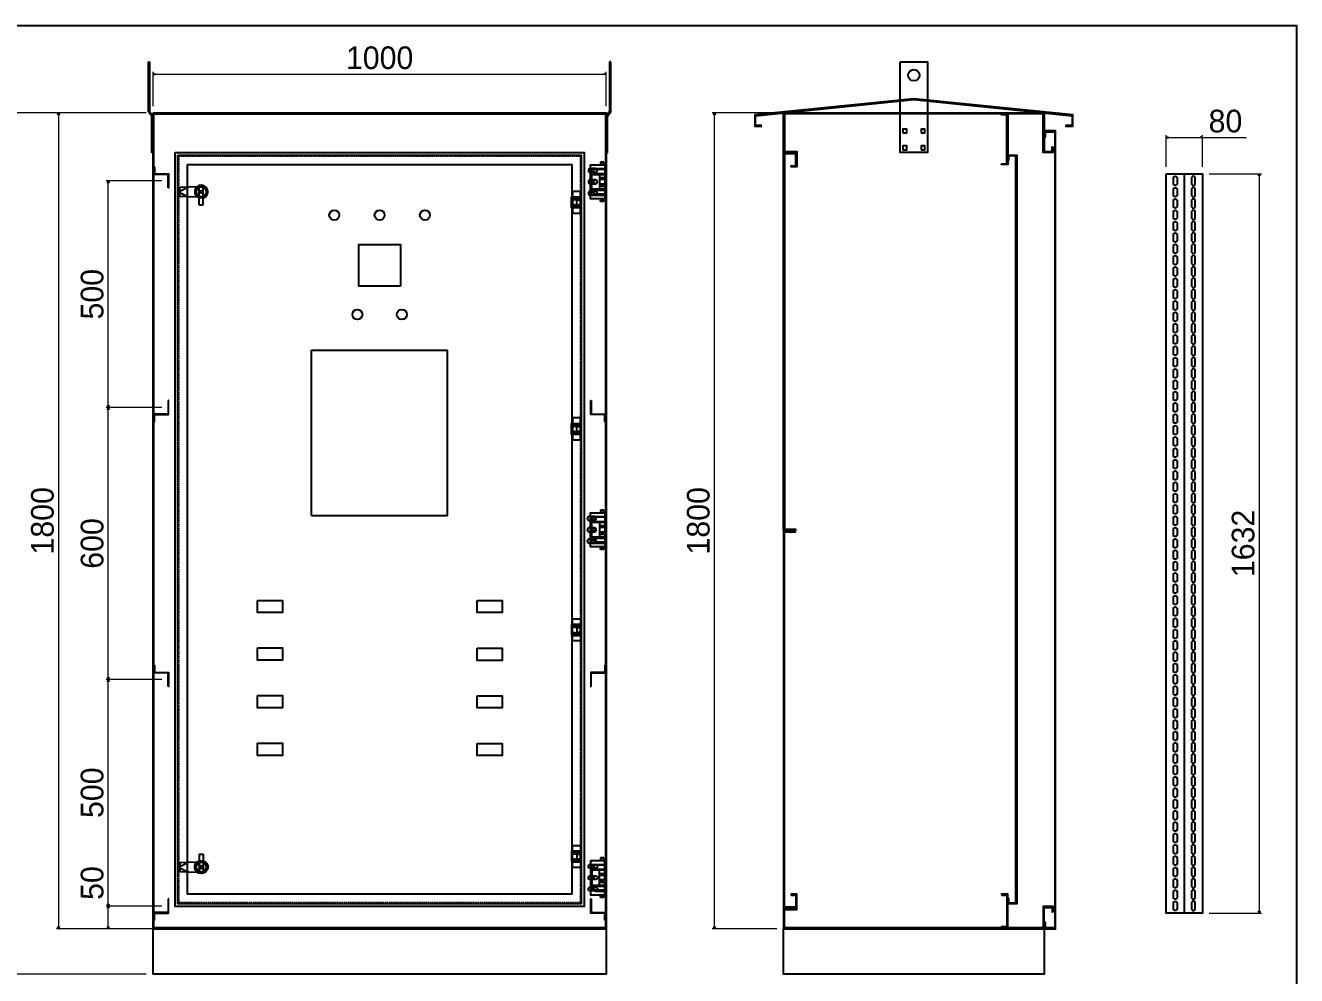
# Model space of a CAD drawing. Header units: millimetres. Extents: x 0 to 4455, y 0 to 3150.
# Drawn here: x 1651 to 4455, y 1053 to 3150 of the extents above; entities that cross this region are included whole.
import ezdxf
from ezdxf.enums import TextEntityAlignment as Align

# ---------------------------------------------------------------- set-up
doc = ezdxf.new("R2010")
doc.units = ezdxf.units.MM
doc.linetypes.add('HIDDEN2', pattern=[4.7625, 3.175, -1.5875])
for name, color, linetype in [('11', 7, 'Continuous'), ('DIM', 253, 'Continuous'), ('HEATER', 1, 'Continuous')]:
    doc.layers.add(name, color=color, linetype=linetype)
doc.styles.add('Tahoma (Input Text)', font='tahoma.ttf')
doc.dimstyles.new('CNC', dxfattribs={"dimtxt": 50, "dimasz": 5, "dimexe": 5, "dimexo": 15, "dimgap": 10, "dimtad": 1, "dimdec": 0, "dimtxsty": 'Standard', "dimblk": 'OPEN30', "dimcen": 10, "dimclrd": 5, "dimclre": 5, "dimclrt": 3, "dimazin": 3, "dimtfac": 1, "dimtdec": 0, "dimtmove": 0, "dimatfit": 3, "dimldrblk": 'ARCHTICK', "dimlwd": 9, "dimlwe": 9})

# ---------------------------------------------------------------- blocks, each defined once
blk = doc.blocks.new('khungtenAsean2')
at = {"color": 7}
blk.add_lwpolyline([(0, 0), (2970, 0), (2970, -2100), (0, -2100)], close=True, dxfattribs=at)
at = {"color": 1, "style": 'Tahoma (Input Text)', "flags": 8}
for tag, p in [('#01', (137.1, -2021.3)), ('#03', (506.6, -2019.3)), ('#05', (1106.6, -2021.3)), ('#07', (1834.7, -2021.3)), ('#09', (2146.7, -2021.3)), ('#02', (98.5, -2081.3)), ('#04', (486.1, -2081.3)), ('#06', (1065.3, -2081.3)), ('#08', (1817.4, -2081.3)), ('#10', (2146.7, -2081.3))]:
    blk.add_attdef(tag, p, '', height=25, dxfattribs=at)
blk.add_attdef('#11', text='', height=25, dxfattribs=at).set_placement((2915, -2067.3), align=Align.CENTER)
blk = doc.blocks.new('*D1')
at = {"color": 0, "linetype": 'ByBlock', "lineweight": -2}
for p, q in [((1932, 3042.8), (1937, 3044.2)), ((1937, 3041.5), (1932, 3042.8)), ((1932, 3042.8), (1937, 3042.8)), ((2927, 3044.2), (2932, 3042.8)), ((2932, 3042.8), (2927, 3041.5)), ((2932, 3042.8), (2927, 3042.8))]:
    blk.add_line(p, q, dxfattribs=at)
at = {"layer": 'Defpoints', "color": 0, "transparency": 16777216}
for p in [(2932, 3042.8), (1932, 2956.9), (2932, 2956.9)]:
    blk.add_point(p, dxfattribs=at)
at = {"layer": 'DIM', "color": 5, "lineweight": 9, "transparency": 16777216}
for p, q in [((1932, 2971.9), (1932, 3047.8)), ((1937, 3042.8), (2927, 3042.8)), ((2932, 2971.9), (2932, 3047.8))]:
    blk.add_line(p, q, dxfattribs=at)
at = {"layer": 'DIM', "color": 3, "transparency": 16777216, "insert": (2432, 3078.3), "char_height": 50, "attachment_point": 5}
blk.add_mtext('1000', dxfattribs=at)
blk = doc.blocks.new('_ArchTick')
at = {"color": 0, "const_width": 0.15}
blk.add_lwpolyline([(-0.5, -0.5), (0.5, 0.5)], dxfattribs=at)
blk = doc.blocks.new('_Open30')
at = {"color": 0, "linetype": 'ByBlock', "lineweight": -2}
for p, q in [((-1, 0.27), (0, 0)), ((0, 0), (-1, -0.27)), ((0, 0), (-1, 0))]:
    blk.add_line(p, q, dxfattribs=at)
blk = doc.blocks.new('*D2')
at = {"color": 0, "linetype": 'ByBlock', "lineweight": -2}
for p, q in [((1622.1, 2951.9), (1623.4, 2956.9)), ((1623.4, 2956.9), (1624.8, 2951.9)), ((1623.4, 2956.9), (1623.4, 2951.9)), ((1623.4, 1056.9), (1622.1, 1061.9)), ((1624.8, 1061.9), (1623.4, 1056.9)), ((1623.4, 1056.9), (1623.4, 1061.9))]:
    blk.add_line(p, q, dxfattribs=at)
at = {"layer": 'Defpoints', "color": 0, "transparency": 16777216}
for p in [(1932, 2956.9), (1623.4, 1056.9), (1932, 1056.9)]:
    blk.add_point(p, dxfattribs=at)
at = {"layer": 'DIM', "color": 5, "lineweight": 9, "transparency": 16777216}
for p, q in [((1917, 2956.9), (1618.4, 2956.9)), ((1623.4, 2951.9), (1623.4, 1061.9)), ((1917, 1056.9), (1618.4, 1056.9))]:
    blk.add_line(p, q, dxfattribs=at)
at = {"layer": 'DIM', "color": 3, "transparency": 16777216, "insert": (1587.9, 2006.9), "char_height": 50, "attachment_point": 5, "rotation": 90}
blk.add_mtext('1900', dxfattribs=at)
blk = doc.blocks.new('*D3')
at = {"color": 0, "linetype": 'ByBlock', "lineweight": -2}
for p, q in [((1722.4, 2951.9), (1723.8, 2956.9)), ((1723.8, 2956.9), (1725.1, 2951.9)), ((1723.8, 2956.9), (1723.8, 2951.9)), ((1723.8, 1156.9), (1722.4, 1161.9)), ((1725.1, 1161.9), (1723.8, 1156.9)), ((1723.8, 1156.9), (1723.8, 1161.9))]:
    blk.add_line(p, q, dxfattribs=at)
at = {"layer": 'Defpoints', "color": 0, "transparency": 16777216}
for p in [(1932, 2956.9), (1723.8, 1156.9), (1945.7, 1156.9)]:
    blk.add_point(p, dxfattribs=at)
at = {"layer": 'DIM', "color": 5, "lineweight": 9, "transparency": 16777216}
for p, q in [((1917, 2956.9), (1718.8, 2956.9)), ((1723.8, 2951.9), (1723.8, 1161.9)), ((1930.7, 1156.9), (1718.8, 1156.9))]:
    blk.add_line(p, q, dxfattribs=at)
at = {"layer": 'DIM', "color": 3, "transparency": 16777216, "insert": (1688.3, 2056.9), "char_height": 50, "attachment_point": 5, "rotation": 90}
blk.add_mtext('1800', dxfattribs=at)
blk = doc.blocks.new('ovan')
at = {"color": 2}
for p, q in [((14.8, 8.5), (3.3, 8.5)), ((3.3, 0), (14.8, 0))]:
    blk.add_line(p, q, dxfattribs=at)
for centre, start, end in [((3.3, 4.3), 90, 270), ((14.8, 4.3), 270, 90)]:
    blk.add_arc(centre, 4.25, start, end, dxfattribs=at)
blk = doc.blocks.new('HL011-1-6')
at = {"color": 1}
for p, q in [((29.5, 81), (22.5, 81)), ((22.5, 81), (22.5, 78)), ((23.5, 78), (22.5, 78)), ((23.5, 75), (22.5, 75)), ((23.5, 75), (23.5, 78)), ((29.5, 78), (28.5, 78)), ((28.5, 75), (28.5, 78)), ((28.5, 75), (29.5, 75)), ((29.5, 78), (29.5, 81)), ((11, 56), (11, 54)), ((11, 56), (32, 56)), ((20, 54), (20, 21)), ((20, 47), (32, 47)), ((32, 42.5), (20, 42.5)), ((32, 32.5), (20, 32.5)), ((22.5, 56), (22.5, 54)), ((23.1, 47), (24, 44)), ((23.1, 28), (24, 31)), ((24, 44), (28, 44)), ((24, 31), (28, 31)), ((28.9, 47), (28, 44)), ((28.9, 28), (28, 31)), ((29.5, 54), (29.5, 56)), ((11, 21), (11, 19)), ((11, 19), (32, 19)), ((20, 28), (32, 28)), ((22.5, 19), (22.5, 21)), ((23.5, 0), (22.5, 0)), ((23.5, 0), (23.5, -3)), ((28.5, 0), (28.5, -3)), ((28.5, 0), (29.5, 0)), ((29.5, 21), (29.5, 19)), ((22.5, -6), (22.5, -3)), ((23.5, -3), (22.5, -3)), ((29.5, -6), (22.5, -6)), ((29.5, -3), (28.5, -3)), ((29.5, -3), (29.5, -6))]:
    blk.add_line(p, q, dxfattribs=at)
for points in [[(32, 19), (32, 0), (0, 0), (0, 75), (32, 75), (32, 56)], [(32, 28), (32, 21), (3, 21), (3, 54), (32, 54), (32, 47)], [(32, 42.5), (32, 32.5)]]:
    blk.add_lwpolyline(points, dxfattribs=at)
for points in [[(10, 67), (32, 67), (32, 65), (10, 65)], [(10, 8), (32, 8), (32, 10), (10, 10)]]:
    blk.add_lwpolyline(points, close=True, dxfattribs=at)
for centre in [(5.5, 62.5), (5.5, 37.5), (5.5, 12.5)]:
    blk.add_circle(centre, 3, dxfattribs=at)
blk = doc.blocks.new('*D6')
at = {"color": 0, "linetype": 'ByBlock', "lineweight": -2}
for p, q in [((3169.5, 2951.9), (3170.8, 2956.9)), ((3170.8, 2956.9), (3172.2, 2951.9)), ((3170.8, 2956.9), (3170.8, 2951.9)), ((3170.8, 1156.9), (3169.5, 1161.9)), ((3172.2, 1161.9), (3170.8, 1156.9)), ((3170.8, 1156.9), (3170.8, 1161.9))]:
    blk.add_line(p, q, dxfattribs=at)
at = {"layer": 'Defpoints', "color": 0, "transparency": 16777216}
for p in [(3170.8, 2956.9), (3323.3, 2956.9), (3323.3, 1156.9)]:
    blk.add_point(p, dxfattribs=at)
at = {"layer": 'DIM', "color": 5, "lineweight": 9, "transparency": 16777216}
for p, q in [((3308.3, 2956.9), (3165.8, 2956.9)), ((3170.8, 1161.9), (3170.8, 2951.9)), ((3308.3, 1156.9), (3165.8, 1156.9))]:
    blk.add_line(p, q, dxfattribs=at)
at = {"layer": 'DIM', "color": 3, "transparency": 16777216, "insert": (3135.3, 2056.9), "char_height": 50, "attachment_point": 5, "rotation": 90}
blk.add_mtext('1800', dxfattribs=at)
blk = doc.blocks.new('ovan6x9')
at = {"color": 2}
for p, q in [((2, 6), (8, 6)), ((2, 0), (8, 0))]:
    blk.add_line(p, q, dxfattribs=at)
for centre, start, end in [((2, 3), 90, 270), ((8, 3), 270, 90)]:
    blk.add_arc(centre, 3, start, end, dxfattribs=at)
blk = doc.blocks.new('HL036-1-1')
at = {"color": 1}
blk.add_line((9.5, 36.2), (9.5, 12.2), dxfattribs=at)
for points in [[(-2.5, 12.2), (17.5, 12.2), (17.5, 36.2), (-2.5, 36.2)], [(0, 48.5), (17.5, 48.5), (17.5, 0), (0, 0)]]:
    blk.add_lwpolyline(points, close=True, dxfattribs=at)
for centre, radius in [((3.5, 31.8), 2), ((12.7, 32.5), 2.5), ((3.5, 16.8), 2), ((12.7, 16), 2.5)]:
    blk.add_circle(centre, radius, dxfattribs=at)
blk = doc.blocks.new('SDGFGHGHG')
at = {"layer": 'HEATER'}
for p, q in [((860892.9, 570780.5), (860931.6, 570782)), ((860892.9, 570760.5), (860892.9, 570780.5)), ((860892.9, 570771.9), (860906.3, 570778.7)), ((860892.9, 570769.1), (860906.3, 570762.4)), ((860935.9, 570742), (860935.9, 570784.3)), ((860937.5, 570771.3), (860939.5, 570771.3)), ((860937.5, 570769.8), (860939.5, 570769.8)), ((860939.5, 570773.5), (860939.5, 570771.3)), ((860939.5, 570769.8), (860939.5, 570767.6)), ((860941.3, 570773.5), (860941.3, 570771.3)), ((860941.3, 570771.3), (860943.4, 570771.3)), ((860941.3, 570769.8), (860941.3, 570767.6)), ((860941.3, 570769.8), (860943.4, 570769.8)), ((860944.9, 570742), (860944.9, 570784.3)), ((860892.9, 570760.5), (860931.6, 570759.1)), ((860935.9, 570742), (860944.9, 570742))]:
    blk.add_line(p, q, dxfattribs=at)
blk.add_circle((860940.4, 570770.5), 3.08, dxfattribs=at)
blk.add_arc((860940.4, 570770.5), 14.5, 288.08, 251.92, dxfattribs=at)
blk = doc.blocks.new('SĐFHGGH')
at = {"layer": 'HEATER'}
for points in [[(860943.4, 570717), (860943.4, 570718.4), (860937.4, 570718.4), (860937.4, 570717)], [(860928.8, 570702.4), (860927.4, 570702.4), (860927.4, 570708.4), (860928.8, 570708.4)], [(860943.4, 570693.8), (860943.4, 570692.4), (860937.4, 570692.4), (860937.4, 570693.8)], [(860952.1, 570702.4), (860953.4, 570702.4), (860953.4, 570708.4), (860952.1, 570708.4)]]:
    blk.add_lwpolyline(points, dxfattribs=at)
for start, end in [(104.4775, 165.5225), (14.4775, 75.5225), (194.4775, 255.5225), (284.4775, 345.5225)]:
    blk.add_arc((860940.4, 570705.4), 12, start, end, dxfattribs=at)
blk = doc.blocks.new('MS722')
for name, p in [('SDGFGHGHG', (-860940.4, -570770.5)), ('SĐFHGGH', (-860940.4, -570705.4))]:
    blk.add_blockref(name, p)
blk = doc.blocks.new('Tai cau - 1')
h = blk.add_hatch(color=8)
h.paths.add_polyline_path([(-7.5, 200), (-10, 200), (-10, 182.5), (-7.5, 182.5)])
h.paths.add_polyline_path([(-7.5, 157.5), (-10, 157.5), (-10, 89.6), (-2.5, 79.6), (-2.5, 0), (0, 0), (0, 80), (-7.5, 90.4)])
at = {"color": 8}
for p, q in [((-10, 200), (-7.5, 200)), ((-10, 89.6), (-10, 200)), ((-7.5, 200), (-7.5, 90.4)), ((-2.5, 79.6), (-10, 89.6))]:
    blk.add_line(p, q, dxfattribs=at)
at = {"color": 2}
blk.add_lwpolyline([(-10, 182.5), (-7.5, 182.5), (-7.5, 157.5), (-10, 157.5)], close=True, dxfattribs=at)
at = {"color": 8}
blk.add_lwpolyline([(-7.5, 90.4), (0, 80), (0, 0), (-2.5, 0), (-2.5, 79.6)], dxfattribs=at)
blk = doc.blocks.new('tq')
at = {"color": 8}
blk.add_lwpolyline([(-77187, 24323.4), (-77127, 24323.4), (-77127, 24123.4), (-77187, 24123.4)], close=True, dxfattribs=at)
at = {"color": 2}
for points in [[(-77181.2, 24166.2), (-77172.7, 24166.2), (-77172.7, 24174.7), (-77181.2, 24174.7)], [(-77141.2, 24166.2), (-77132.7, 24166.2), (-77132.7, 24174.7), (-77141.2, 24174.7)], [(-77181.2, 24129.2), (-77172.7, 24129.2), (-77172.7, 24137.7), (-77181.2, 24137.7)], [(-77141.2, 24129.2), (-77132.7, 24129.2), (-77132.7, 24137.7), (-77141.2, 24137.7)]]:
    blk.add_lwpolyline(points, close=True, dxfattribs=at)
blk.add_circle((-77157, 24293.4), 12.5, dxfattribs=at)
blk = doc.blocks.new('*D7')
at = {"color": 0, "linetype": 'ByBlock', "lineweight": -2}
for p, q in [((1832, 1201.9), (1833.4, 1206.9)), ((1833.4, 1206.9), (1834.7, 1201.9)), ((1833.4, 1206.9), (1833.4, 1201.9)), ((1833.4, 1156.9), (1832, 1161.9)), ((1834.7, 1161.9), (1833.4, 1156.9)), ((1833.4, 1156.9), (1833.4, 1161.9))]:
    blk.add_line(p, q, dxfattribs=at)
at = {"layer": 'Defpoints', "color": 0, "transparency": 16777216}
for p in [(1833.4, 1206.9), (1966.4, 1206.9), (1932, 1156.9)]:
    blk.add_point(p, dxfattribs=at)
at = {"layer": 'DIM', "color": 5, "lineweight": 9, "transparency": 16777216}
for p, q in [((1833.4, 1206.9), (1833.4, 1303.3)), ((1951.4, 1206.9), (1828.4, 1206.9)), ((1833.4, 1161.9), (1833.4, 1201.9)), ((1917, 1156.9), (1828.4, 1156.9))]:
    blk.add_line(p, q, dxfattribs=at)
at = {"layer": 'DIM', "color": 3, "transparency": 16777216, "insert": (1797.9, 1257.6), "char_height": 50, "attachment_point": 5, "rotation": 90}
blk.add_mtext('50', dxfattribs=at)
blk = doc.blocks.new('*D8')
at = {"color": 0, "linetype": 'ByBlock', "lineweight": -2}
for p, q in [((1832, 1701.9), (1833.4, 1706.9)), ((1833.4, 1706.9), (1834.7, 1701.9)), ((1833.4, 1706.9), (1833.4, 1701.9)), ((1833.4, 1206.9), (1832, 1211.9)), ((1834.7, 1211.9), (1833.4, 1206.9)), ((1833.4, 1206.9), (1833.4, 1211.9))]:
    blk.add_line(p, q, dxfattribs=at)
at = {"layer": 'Defpoints', "color": 0, "transparency": 16777216}
for p in [(1833.4, 1706.9), (1966.4, 1706.9), (1966.4, 1206.9)]:
    blk.add_point(p, dxfattribs=at)
at = {"layer": 'DIM', "color": 5, "lineweight": 9, "transparency": 16777216}
for p, q in [((1951.4, 1706.9), (1828.4, 1706.9)), ((1833.4, 1211.9), (1833.4, 1701.9)), ((1951.4, 1206.9), (1828.4, 1206.9))]:
    blk.add_line(p, q, dxfattribs=at)
at = {"layer": 'DIM', "color": 3, "transparency": 16777216, "insert": (1797.9, 1456.9), "char_height": 50, "attachment_point": 5, "rotation": 90}
blk.add_mtext('500', dxfattribs=at)
blk = doc.blocks.new('*D9')
at = {"color": 0, "linetype": 'ByBlock', "lineweight": -2}
for p, q in [((1832, 2301.9), (1833.4, 2306.9)), ((1833.4, 2306.9), (1834.7, 2301.9)), ((1833.4, 2306.9), (1833.4, 2301.9)), ((1833.4, 1706.9), (1832, 1711.9)), ((1834.7, 1711.9), (1833.4, 1706.9)), ((1833.4, 1706.9), (1833.4, 1711.9))]:
    blk.add_line(p, q, dxfattribs=at)
at = {"layer": 'Defpoints', "color": 0, "transparency": 16777216}
for p in [(1833.4, 2306.9), (1966.4, 2306.9), (1966.4, 1706.9)]:
    blk.add_point(p, dxfattribs=at)
at = {"layer": 'DIM', "color": 5, "lineweight": 9, "transparency": 16777216}
for p, q in [((1951.4, 2306.9), (1828.4, 2306.9)), ((1833.4, 1711.9), (1833.4, 2301.9)), ((1951.4, 1706.9), (1828.4, 1706.9))]:
    blk.add_line(p, q, dxfattribs=at)
at = {"layer": 'DIM', "color": 3, "transparency": 16777216, "insert": (1797.9, 2006.9), "char_height": 50, "attachment_point": 5, "rotation": 90}
blk.add_mtext('600', dxfattribs=at)
blk = doc.blocks.new('*D10')
at = {"color": 0, "linetype": 'ByBlock', "lineweight": -2}
for p, q in [((1832, 2801.9), (1833.4, 2806.9)), ((1833.4, 2806.9), (1834.7, 2801.9)), ((1833.4, 2806.9), (1833.4, 2801.9)), ((1833.4, 2306.9), (1832, 2311.9)), ((1834.7, 2311.9), (1833.4, 2306.9)), ((1833.4, 2306.9), (1833.4, 2311.9))]:
    blk.add_line(p, q, dxfattribs=at)
at = {"layer": 'Defpoints', "color": 0, "transparency": 16777216}
for p in [(1833.4, 2806.9), (1966.4, 2806.9), (1966.4, 2306.9)]:
    blk.add_point(p, dxfattribs=at)
at = {"layer": 'DIM', "color": 5, "lineweight": 9, "transparency": 16777216}
for p, q in [((1951.4, 2806.9), (1828.4, 2806.9)), ((1833.4, 2311.9), (1833.4, 2801.9)), ((1951.4, 2306.9), (1828.4, 2306.9))]:
    blk.add_line(p, q, dxfattribs=at)
at = {"layer": 'DIM', "color": 3, "transparency": 16777216, "insert": (1797.9, 2556.9), "char_height": 50, "attachment_point": 5, "rotation": 90}
blk.add_mtext('500', dxfattribs=at)
blk = doc.blocks.new('*D11')
at = {"color": 0, "linetype": 'ByBlock', "lineweight": -2}
for p, q in [((4371.5, 2817.8), (4372.8, 2822.8)), ((4372.8, 2822.8), (4374.1, 2817.8)), ((4372.8, 2822.8), (4372.8, 2817.8)), ((4372.8, 1191.3), (4371.5, 1196.3)), ((4374.1, 1196.3), (4372.8, 1191.3)), ((4372.8, 1191.3), (4372.8, 1196.3))]:
    blk.add_line(p, q, dxfattribs=at)
at = {"layer": 'Defpoints', "color": 0, "ltscale": 0.5, "transparency": 16777216}
for p in [(4247.3, 2822.8), (4247.3, 1191.3), (4372.8, 1191.3)]:
    blk.add_point(p, dxfattribs=at)
at = {"layer": 'DIM', "color": 5, "lineweight": 9, "ltscale": 0.5, "transparency": 16777216}
for p, q in [((4262.3, 2822.8), (4377.8, 2822.8)), ((4372.8, 2817.8), (4372.8, 1196.3)), ((4262.3, 1191.3), (4377.8, 1191.3))]:
    blk.add_line(p, q, dxfattribs=at)
at = {"layer": 'DIM', "color": 3, "ltscale": 0.5, "transparency": 16777216, "insert": (4337.3, 2007), "char_height": 50, "attachment_point": 5, "rotation": 90}
blk.add_mtext('1632', dxfattribs=at)
blk = doc.blocks.new('*D12')
at = {"color": 0, "linetype": 'ByBlock', "lineweight": -2}
for p, q in [((4167.3, 2903), (4172.3, 2904.4)), ((4172.3, 2901.7), (4167.3, 2903)), ((4167.3, 2903), (4172.3, 2903)), ((4242.3, 2904.4), (4247.3, 2903)), ((4247.3, 2903), (4242.3, 2901.7)), ((4247.3, 2903), (4242.3, 2903))]:
    blk.add_line(p, q, dxfattribs=at)
at = {"layer": 'Defpoints', "color": 0, "ltscale": 0.5, "transparency": 16777216}
for p in [(4247.3, 2903), (4167.3, 2822.8), (4247.3, 2822.8)]:
    blk.add_point(p, dxfattribs=at)
at = {"layer": 'DIM', "color": 5, "lineweight": 9, "ltscale": 0.5, "transparency": 16777216}
for p, q in [((4167.3, 2837.8), (4167.3, 2908)), ((4172.3, 2903), (4242.3, 2903)), ((4247.3, 2837.8), (4247.3, 2908)), ((4247.3, 2903), (4343.8, 2903))]:
    blk.add_line(p, q, dxfattribs=at)
at = {"layer": 'DIM', "color": 3, "ltscale": 0.5, "transparency": 16777216, "insert": (4298.1, 2938.6), "char_height": 50, "attachment_point": 5}
blk.add_mtext('80', dxfattribs=at)

msp = doc.modelspace()

# ---------------------------------------------------------------- linework, layer by layer
for p, q in [((3895.8, 2954.9), (3895.8, 2870.4)), ((2282, 2433.4), (2582, 2433.4)), ((2282, 2068.4), (2282, 2433.4)), ((2582, 2068.4), (2582, 2433.4)), ((2282, 2068.4), (2582, 2068.4))]:
    msp.add_line(p, q)
at = {"color": 7}
msp.add_line((4207.3, 2822.8), (4207.3, 1191.3), dxfattribs=at)
msp.add_lwpolyline([(3275, 2929.4), (3261.5, 2929.4), (3261.5, 2950.6), (3610.6, 2986.2), (3959.7, 2950.6), (3959.7, 2929.4), (3946.2, 2929.4), (3946.2, 2927.4), (3961.7, 2927.4), (3961.7, 2952.4), (3610.6, 2988.2), (3259.5, 2952.4), (3259.5, 2927.4), (3275, 2927.4)], dxfattribs=at)
for points in [[(1932, 2956.9), (2932, 2956.9), (2932, 1156.9), (1932, 1156.9)], [(1934, 2954.9), (2930, 2954.9), (2930, 1158.9), (1934, 1158.9)], [(1981, 2869.9), (2883, 2869.9), (2883, 1205.9), (1981, 1205.9)], [(2478, 2574.4), (2386, 2574.4), (2386, 2666.4), (2478, 2666.4)], [(2162.5, 1881.4), (2217.5, 1881.4), (2217.5, 1854.4), (2162.5, 1854.4)], [(2647, 1881.4), (2702, 1881.4), (2702, 1854.4), (2647, 1854.4)], [(2162.5, 1776.4), (2217.5, 1776.4), (2217.5, 1749.4), (2162.5, 1749.4)], [(2647, 1775.9), (2702, 1775.9), (2702, 1748.9), (2647, 1748.9)], [(2162.5, 1671.4), (2217.5, 1671.4), (2217.5, 1644.4), (2162.5, 1644.4)], [(2647, 1670.9), (2702, 1670.9), (2702, 1643.9), (2647, 1643.9)], [(2162.5, 1566.4), (2217.5, 1566.4), (2217.5, 1539.4), (2162.5, 1539.4)], [(2647, 1565.9), (2702, 1565.9), (2702, 1538.9), (2647, 1538.9)], [(1932, 1156.9), (2932, 1156.9), (2932, 1056.9), (1932, 1056.9)], [(3323.3, 1156.9), (3897.8, 1156.9), (3897.8, 1056.9), (3323.3, 1056.9)]]:
    msp.add_lwpolyline(points, close=True)
for points in [[(3917.8, 2881.9), (3917.8, 2869.9), (3895.8, 2869.9), (3895.8, 2954.9), (3325.3, 2954.9), (3325.3, 2871.9), (3352.3, 2871.9), (3352.3, 2837.9), (3340.3, 2837.9), (3340.3, 2839.9), (3350.3, 2839.9), (3350.3, 2869.9), (3323.3, 2869.9), (3323.3, 2956.9), (3897.8, 2956.9), (3897.8, 2871.9), (3915.8, 2871.9), (3915.8, 2881.9)], [(3901.3, 2903.4), (3901.3, 2915.4), (3921.3, 2915.4), (3921.3, 1158.9), (3901.3, 1158.9), (3901.3, 1170.9), (3899.3, 1170.9), (3899.3, 1156.9), (3923.3, 1156.9), (3923.3, 2917.4), (3899.3, 2917.4), (3899.3, 2903.4)], [(3349.3, 2866.4), (3325.3, 2866.4), (3325.3, 2038.4), (3349.3, 2038.4), (3349.3, 2036.4), (3323.3, 2036.4), (3323.3, 2868.4), (3349.3, 2868.4)], [(4167.3, 2822.8), (4247.3, 2822.8), (4247.3, 1191.3), (4167.3, 1191.3)], [(3349.3, 1204.4), (3325.3, 1204.4), (3325.3, 2032.4), (3349.3, 2032.4), (3349.3, 2034.4), (3323.3, 2034.4), (3323.3, 1202.4), (3349.3, 1202.4)], [(3917.8, 1193.9), (3917.8, 1205.9), (3895.8, 1205.9), (3895.8, 1158.9), (3325.3, 1158.9), (3325.3, 1198.9), (3352.3, 1198.9), (3352.3, 1232.9), (3340.3, 1232.9), (3340.3, 1230.9), (3350.3, 1230.9), (3350.3, 1200.9), (3323.3, 1200.9), (3323.3, 1156.9), (3897.8, 1156.9), (3897.8, 1203.9), (3915.8, 1203.9), (3915.8, 1193.9)]]:
    msp.add_lwpolyline(points, close=True, dxfattribs=at)
at = {"color": 3}
for points in [[(3803.8, 2844.9), (3815.8, 2844.9), (3815.8, 2952.8), (3803.8, 2952.8), (3803.8, 2954.8), (3817.8, 2954.8), (3817.8, 2842.9), (3803.8, 2842.9)], [(2008, 2842.9), (2856, 2842.9), (2856, 1232.9), (2008, 1232.9)], [(3803.8, 1230.9), (3815.8, 1230.9), (3815.8, 1160.9), (3803.8, 1160.9), (3803.8, 1158.9), (3817.8, 1158.9), (3817.8, 1232.9), (3803.8, 1232.9)]]:
    msp.add_lwpolyline(points, close=True, dxfattribs=at)
at = {"color": 6}
for points in [[(1987, 2863.9), (2877, 2863.9), (2877, 1211.9), (1987, 1211.9)], [(3817.8, 2851.9), (3817.8, 2863.9), (3837.8, 2863.9), (3837.8, 1211.9), (3817.8, 1211.9), (3817.8, 1223.9), (3819.8, 1223.9), (3819.8, 1213.9), (3835.8, 1213.9), (3835.8, 2861.9), (3819.8, 2861.9), (3819.8, 2851.9)]]:
    msp.add_lwpolyline(points, close=True, dxfattribs=at)
at = {"color": 6, "linetype": 'HIDDEN2'}
msp.add_lwpolyline([(1989, 2861.9), (2875, 2861.9), (2875, 1213.9), (1989, 1213.9)], close=True, dxfattribs=at)
at = {"color": 8}
for points in [[(1965.2, 2791.3), (1965.2, 2821.3), (1934, 2821.3), (1934, 2837.5), (1935.2, 2837.5), (1935.2, 2822.5), (1966.4, 2822.5), (1966.4, 2791.3)], [(2898.8, 2791.3), (2898.8, 2821.3), (2930, 2821.3), (2930, 2837.5), (2928.8, 2837.5), (2928.8, 2822.5), (2897.6, 2822.5), (2897.6, 2791.3)], [(1965.2, 2322.5), (1965.2, 2292.5), (1934, 2292.5), (1934, 2276.3), (1935.2, 2276.3), (1935.2, 2291.3), (1966.4, 2291.3), (1966.4, 2322.5)], [(2898.8, 2322.5), (2898.8, 2292.5), (2930, 2292.5), (2930, 2276.3), (2928.8, 2276.3), (2928.8, 2291.3), (2897.6, 2291.3), (2897.6, 2322.5)], [(1965.2, 1691.3), (1965.2, 1721.3), (1934, 1721.3), (1934, 1737.5), (1935.2, 1737.5), (1935.2, 1722.5), (1966.4, 1722.5), (1966.4, 1691.3)], [(2898.8, 1691.3), (2898.8, 1721.3), (2930, 1721.3), (2930, 1737.5), (2928.8, 1737.5), (2928.8, 1722.5), (2897.6, 1722.5), (2897.6, 1691.3)], [(1965.2, 1222.5), (1965.2, 1192.5), (1934, 1192.5), (1934, 1176.3), (1935.2, 1176.3), (1935.2, 1191.3), (1966.4, 1191.3), (1966.4, 1222.5)], [(2898.8, 1222.5), (2898.8, 1192.5), (2930, 1192.5), (2930, 1176.3), (2928.8, 1176.3), (2928.8, 1191.3), (2897.6, 1191.3), (2897.6, 1222.5)]]:
    msp.add_lwpolyline(points, close=True, dxfattribs=at)
at = {"color": 2, "ltscale": 0.5}
for points in [[(4191.6, 2812.8), (4191.6, 2801.3, -1), (4183.1, 2801.3), (4183.1, 2812.8, -1)], [(4223.1, 2812.8), (4223.1, 2801.3, 1), (4231.6, 2801.3), (4231.6, 2812.8, 1)], [(4191.6, 2787.8), (4191.6, 2776.3, -1), (4183.1, 2776.3), (4183.1, 2787.8, -1)], [(4223.1, 2787.8), (4223.1, 2776.3, 1), (4231.6, 2776.3), (4231.6, 2787.8, 1)], [(4191.6, 2762.8), (4191.6, 2751.3, -1), (4183.1, 2751.3), (4183.1, 2762.8, -1)], [(4223.1, 2762.8), (4223.1, 2751.3, 1), (4231.6, 2751.3), (4231.6, 2762.8, 1)], [(4191.6, 2737.8), (4191.6, 2726.3, -1), (4183.1, 2726.3), (4183.1, 2737.8, -1)], [(4223.1, 2737.8), (4223.1, 2726.3, 1), (4231.6, 2726.3), (4231.6, 2737.8, 1)], [(4191.6, 2712.8), (4191.6, 2701.3, -1), (4183.1, 2701.3), (4183.1, 2712.8, -1)], [(4223.1, 2712.8), (4223.1, 2701.3, 1), (4231.6, 2701.3), (4231.6, 2712.8, 1)], [(4191.6, 2687.8), (4191.6, 2676.3, -1), (4183.1, 2676.3), (4183.1, 2687.8, -1)], [(4191.6, 2662.8), (4191.6, 2651.3, -1), (4183.1, 2651.3), (4183.1, 2662.8, -1)], [(4223.1, 2687.8), (4223.1, 2676.3, 1), (4231.6, 2676.3), (4231.6, 2687.8, 1)], [(4223.1, 2662.8), (4223.1, 2651.3, 1), (4231.6, 2651.3), (4231.6, 2662.8, 1)], [(4191.6, 2637.8), (4191.6, 2626.3, -1), (4183.1, 2626.3), (4183.1, 2637.8, -1)], [(4223.1, 2637.8), (4223.1, 2626.3, 1), (4231.6, 2626.3), (4231.6, 2637.8, 1)], [(4191.6, 2612.8), (4191.6, 2601.3, -1), (4183.1, 2601.3), (4183.1, 2612.8, -1)], [(4223.1, 2612.8), (4223.1, 2601.3, 1), (4231.6, 2601.3), (4231.6, 2612.8, 1)], [(4191.6, 2587.8), (4191.6, 2576.3, -1), (4183.1, 2576.3), (4183.1, 2587.8, -1)], [(4223.1, 2587.8), (4223.1, 2576.3, 1), (4231.6, 2576.3), (4231.6, 2587.8, 1)], [(4191.6, 2562.8), (4191.6, 2551.3, -1), (4183.1, 2551.3), (4183.1, 2562.8, -1)], [(4223.1, 2562.8), (4223.1, 2551.3, 1), (4231.6, 2551.3), (4231.6, 2562.8, 1)], [(4191.6, 2537.8), (4191.6, 2526.3, -1), (4183.1, 2526.3), (4183.1, 2537.8, -1)], [(4223.1, 2537.8), (4223.1, 2526.3, 1), (4231.6, 2526.3), (4231.6, 2537.8, 1)], [(4191.6, 2512.8), (4191.6, 2501.3, -1), (4183.1, 2501.3), (4183.1, 2512.8, -1)], [(4223.1, 2512.8), (4223.1, 2501.3, 1), (4231.6, 2501.3), (4231.6, 2512.8, 1)], [(4191.6, 2487.8), (4191.6, 2476.3, -1), (4183.1, 2476.3), (4183.1, 2487.8, -1)], [(4223.1, 2487.8), (4223.1, 2476.3, 1), (4231.6, 2476.3), (4231.6, 2487.8, 1)], [(4191.6, 2462.8), (4191.6, 2451.3, -1), (4183.1, 2451.3), (4183.1, 2462.8, -1)], [(4191.6, 2437.8), (4191.6, 2426.3, -1), (4183.1, 2426.3), (4183.1, 2437.8, -1)], [(4223.1, 2462.8), (4223.1, 2451.3, 1), (4231.6, 2451.3), (4231.6, 2462.8, 1)], [(4223.1, 2437.8), (4223.1, 2426.3, 1), (4231.6, 2426.3), (4231.6, 2437.8, 1)], [(4191.6, 2412.8), (4191.6, 2401.3, -1), (4183.1, 2401.3), (4183.1, 2412.8, -1)], [(4223.1, 2412.8), (4223.1, 2401.3, 1), (4231.6, 2401.3), (4231.6, 2412.8, 1)], [(4191.6, 2387.8), (4191.6, 2376.3, -1), (4183.1, 2376.3), (4183.1, 2387.8, -1)], [(4223.1, 2387.8), (4223.1, 2376.3, 1), (4231.6, 2376.3), (4231.6, 2387.8, 1)], [(4191.6, 2362.8), (4191.6, 2351.3, -1), (4183.1, 2351.3), (4183.1, 2362.8, -1)], [(4223.1, 2362.8), (4223.1, 2351.3, 1), (4231.6, 2351.3), (4231.6, 2362.8, 1)], [(4191.6, 2337.8), (4191.6, 2326.3, -1), (4183.1, 2326.3), (4183.1, 2337.8, -1)], [(4223.1, 2337.8), (4223.1, 2326.3, 1), (4231.6, 2326.3), (4231.6, 2337.8, 1)], [(4191.6, 2312.8), (4191.6, 2301.3, -1), (4183.1, 2301.3), (4183.1, 2312.8, -1)], [(4223.1, 2312.8), (4223.1, 2301.3, 1), (4231.6, 2301.3), (4231.6, 2312.8, 1)], [(4191.6, 2287.8), (4191.6, 2276.3, -1), (4183.1, 2276.3), (4183.1, 2287.8, -1)], [(4223.1, 2287.8), (4223.1, 2276.3, 1), (4231.6, 2276.3), (4231.6, 2287.8, 1)], [(4191.6, 2262.8), (4191.6, 2251.3, -1), (4183.1, 2251.3), (4183.1, 2262.8, -1)], [(4223.1, 2262.8), (4223.1, 2251.3, 1), (4231.6, 2251.3), (4231.6, 2262.8, 1)], [(4191.6, 2237.8), (4191.6, 2226.3, -1), (4183.1, 2226.3), (4183.1, 2237.8, -1)], [(4191.6, 2212.8), (4191.6, 2201.3, -1), (4183.1, 2201.3), (4183.1, 2212.8, -1)], [(4223.1, 2237.8), (4223.1, 2226.3, 1), (4231.6, 2226.3), (4231.6, 2237.8, 1)], [(4223.1, 2212.8), (4223.1, 2201.3, 1), (4231.6, 2201.3), (4231.6, 2212.8, 1)], [(4191.6, 2187.8), (4191.6, 2176.3, -1), (4183.1, 2176.3), (4183.1, 2187.8, -1)], [(4223.1, 2187.8), (4223.1, 2176.3, 1), (4231.6, 2176.3), (4231.6, 2187.8, 1)], [(4191.6, 2162.8), (4191.6, 2151.3, -1), (4183.1, 2151.3), (4183.1, 2162.8, -1)], [(4223.1, 2162.8), (4223.1, 2151.3, 1), (4231.6, 2151.3), (4231.6, 2162.8, 1)], [(4191.6, 2137.8), (4191.6, 2126.3, -1), (4183.1, 2126.3), (4183.1, 2137.8, -1)], [(4223.1, 2137.8), (4223.1, 2126.3, 1), (4231.6, 2126.3), (4231.6, 2137.8, 1)], [(4191.6, 2112.8), (4191.6, 2101.3, -1), (4183.1, 2101.3), (4183.1, 2112.8, -1)], [(4223.1, 2112.8), (4223.1, 2101.3, 1), (4231.6, 2101.3), (4231.6, 2112.8, 1)], [(4191.6, 2087.8), (4191.6, 2076.3, -1), (4183.1, 2076.3), (4183.1, 2087.8, -1)], [(4223.1, 2087.8), (4223.1, 2076.3, 1), (4231.6, 2076.3), (4231.6, 2087.8, 1)], [(4191.6, 2062.8), (4191.6, 2051.3, -1), (4183.1, 2051.3), (4183.1, 2062.8, -1)], [(4223.1, 2062.8), (4223.1, 2051.3, 1), (4231.6, 2051.3), (4231.6, 2062.8, 1)], [(4191.6, 2037.8), (4191.6, 2026.3, -1), (4183.1, 2026.3), (4183.1, 2037.8, -1)], [(4223.1, 2037.8), (4223.1, 2026.3, 1), (4231.6, 2026.3), (4231.6, 2037.8, 1)], [(4191.6, 2012.8), (4191.6, 2001.3, -1), (4183.1, 2001.3), (4183.1, 2012.8, -1)], [(4191.6, 1987.8), (4191.6, 1976.3, -1), (4183.1, 1976.3), (4183.1, 1987.8, -1)], [(4223.1, 2012.8), (4223.1, 2001.3, 1), (4231.6, 2001.3), (4231.6, 2012.8, 1)], [(4223.1, 1987.8), (4223.1, 1976.3, 1), (4231.6, 1976.3), (4231.6, 1987.8, 1)], [(4191.6, 1962.8), (4191.6, 1951.3, -1), (4183.1, 1951.3), (4183.1, 1962.8, -1)], [(4223.1, 1962.8), (4223.1, 1951.3, 1), (4231.6, 1951.3), (4231.6, 1962.8, 1)], [(4191.6, 1937.8), (4191.6, 1926.3, -1), (4183.1, 1926.3), (4183.1, 1937.8, -1)], [(4223.1, 1937.8), (4223.1, 1926.3, 1), (4231.6, 1926.3), (4231.6, 1937.8, 1)], [(4191.6, 1912.8), (4191.6, 1901.3, -1), (4183.1, 1901.3), (4183.1, 1912.8, -1)], [(4223.1, 1912.8), (4223.1, 1901.3, 1), (4231.6, 1901.3), (4231.6, 1912.8, 1)], [(4191.6, 1887.8), (4191.6, 1876.3, -1), (4183.1, 1876.3), (4183.1, 1887.8, -1)], [(4223.1, 1887.8), (4223.1, 1876.3, 1), (4231.6, 1876.3), (4231.6, 1887.8, 1)], [(4191.6, 1862.8), (4191.6, 1851.3, -1), (4183.1, 1851.3), (4183.1, 1862.8, -1)], [(4223.1, 1862.8), (4223.1, 1851.3, 1), (4231.6, 1851.3), (4231.6, 1862.8, 1)], [(4191.6, 1837.8), (4191.6, 1826.3, -1), (4183.1, 1826.3), (4183.1, 1837.8, -1)], [(4223.1, 1837.8), (4223.1, 1826.3, 1), (4231.6, 1826.3), (4231.6, 1837.8, 1)], [(4191.6, 1812.8), (4191.6, 1801.3, -1), (4183.1, 1801.3), (4183.1, 1812.8, -1)], [(4223.1, 1812.8), (4223.1, 1801.3, 1), (4231.6, 1801.3), (4231.6, 1812.8, 1)], [(4191.6, 1787.8), (4191.6, 1776.3, -1), (4183.1, 1776.3), (4183.1, 1787.8, -1)], [(4191.6, 1762.8), (4191.6, 1751.3, -1), (4183.1, 1751.3), (4183.1, 1762.8, -1)], [(4223.1, 1787.8), (4223.1, 1776.3, 1), (4231.6, 1776.3), (4231.6, 1787.8, 1)], [(4223.1, 1762.8), (4223.1, 1751.3, 1), (4231.6, 1751.3), (4231.6, 1762.8, 1)], [(4191.6, 1737.8), (4191.6, 1726.3, -1), (4183.1, 1726.3), (4183.1, 1737.8, -1)], [(4223.1, 1737.8), (4223.1, 1726.3, 1), (4231.6, 1726.3), (4231.6, 1737.8, 1)], [(4191.6, 1712.8), (4191.6, 1701.3, -1), (4183.1, 1701.3), (4183.1, 1712.8, -1)], [(4223.1, 1712.8), (4223.1, 1701.3, 1), (4231.6, 1701.3), (4231.6, 1712.8, 1)], [(4191.6, 1687.8), (4191.6, 1676.3, -1), (4183.1, 1676.3), (4183.1, 1687.8, -1)], [(4223.1, 1687.8), (4223.1, 1676.3, 1), (4231.6, 1676.3), (4231.6, 1687.8, 1)], [(4191.6, 1662.8), (4191.6, 1651.3, -1), (4183.1, 1651.3), (4183.1, 1662.8, -1)], [(4223.1, 1662.8), (4223.1, 1651.3, 1), (4231.6, 1651.3), (4231.6, 1662.8, 1)], [(4191.6, 1637.8), (4191.6, 1626.3, -1), (4183.1, 1626.3), (4183.1, 1637.8, -1)], [(4223.1, 1637.8), (4223.1, 1626.3, 1), (4231.6, 1626.3), (4231.6, 1637.8, 1)], [(4191.6, 1612.8), (4191.6, 1601.3, -1), (4183.1, 1601.3), (4183.1, 1612.8, -1)], [(4223.1, 1612.8), (4223.1, 1601.3, 1), (4231.6, 1601.3), (4231.6, 1612.8, 1)], [(4191.6, 1587.8), (4191.6, 1576.3, -1), (4183.1, 1576.3), (4183.1, 1587.8, -1)], [(4223.1, 1587.8), (4223.1, 1576.3, 1), (4231.6, 1576.3), (4231.6, 1587.8, 1)], [(4191.6, 1562.8), (4191.6, 1551.3, -1), (4183.1, 1551.3), (4183.1, 1562.8, -1)], [(4223.1, 1562.8), (4223.1, 1551.3, 1), (4231.6, 1551.3), (4231.6, 1562.8, 1)], [(4191.6, 1537.8), (4191.6, 1526.3, -1), (4183.1, 1526.3), (4183.1, 1537.8, -1)], [(4191.6, 1512.8), (4191.6, 1501.3, -1), (4183.1, 1501.3), (4183.1, 1512.8, -1)], [(4223.1, 1537.8), (4223.1, 1526.3, 1), (4231.6, 1526.3), (4231.6, 1537.8, 1)], [(4223.1, 1512.8), (4223.1, 1501.3, 1), (4231.6, 1501.3), (4231.6, 1512.8, 1)], [(4191.6, 1487.8), (4191.6, 1476.3, -1), (4183.1, 1476.3), (4183.1, 1487.8, -1)], [(4223.1, 1487.8), (4223.1, 1476.3, 1), (4231.6, 1476.3), (4231.6, 1487.8, 1)], [(4191.6, 1462.8), (4191.6, 1451.3, -1), (4183.1, 1451.3), (4183.1, 1462.8, -1)], [(4223.1, 1462.8), (4223.1, 1451.3, 1), (4231.6, 1451.3), (4231.6, 1462.8, 1)], [(4191.6, 1437.8), (4191.6, 1426.3, -1), (4183.1, 1426.3), (4183.1, 1437.8, -1)], [(4223.1, 1437.8), (4223.1, 1426.3, 1), (4231.6, 1426.3), (4231.6, 1437.8, 1)], [(4191.6, 1412.8), (4191.6, 1401.3, -1), (4183.1, 1401.3), (4183.1, 1412.8, -1)], [(4223.1, 1412.8), (4223.1, 1401.3, 1), (4231.6, 1401.3), (4231.6, 1412.8, 1)], [(4191.6, 1387.8), (4191.6, 1376.3, -1), (4183.1, 1376.3), (4183.1, 1387.8, -1)], [(4223.1, 1387.8), (4223.1, 1376.3, 1), (4231.6, 1376.3), (4231.6, 1387.8, 1)], [(4191.6, 1362.8), (4191.6, 1351.3, -1), (4183.1, 1351.3), (4183.1, 1362.8, -1)], [(4223.1, 1362.8), (4223.1, 1351.3, 1), (4231.6, 1351.3), (4231.6, 1362.8, 1)], [(4191.6, 1337.8), (4191.6, 1326.3, -1), (4183.1, 1326.3), (4183.1, 1337.8, -1)], [(4223.1, 1337.8), (4223.1, 1326.3, 1), (4231.6, 1326.3), (4231.6, 1337.8, 1)], [(4191.6, 1312.8), (4191.6, 1301.3, -1), (4183.1, 1301.3), (4183.1, 1312.8, -1)], [(4191.6, 1287.8), (4191.6, 1276.3, -1), (4183.1, 1276.3), (4183.1, 1287.8, -1)], [(4223.1, 1312.8), (4223.1, 1301.3, 1), (4231.6, 1301.3), (4231.6, 1312.8, 1)], [(4223.1, 1287.8), (4223.1, 1276.3, 1), (4231.6, 1276.3), (4231.6, 1287.8, 1)], [(4191.6, 1262.8), (4191.6, 1251.3, -1), (4183.1, 1251.3), (4183.1, 1262.8, -1)], [(4223.1, 1262.8), (4223.1, 1251.3, 1), (4231.6, 1251.3), (4231.6, 1262.8, 1)], [(4191.6, 1237.8), (4191.6, 1226.3, -1), (4183.1, 1226.3), (4183.1, 1237.8, -1)], [(4223.1, 1237.8), (4223.1, 1226.3, 1), (4231.6, 1226.3), (4231.6, 1237.8, 1)], [(4191.6, 1212.8), (4191.6, 1201.3, -1), (4183.1, 1201.3), (4183.1, 1212.8, -1)], [(4223.1, 1212.8), (4223.1, 1201.3, 1), (4231.6, 1201.3), (4231.6, 1212.8, 1)]]:
    msp.add_lwpolyline(points, format="xyb", close=True, dxfattribs=at)
at = {"color": 2}
for centre in [(2038.5, 2782.9), (2038.5, 1292.9)]:
    msp.add_circle(centre, 11, dxfattribs=at)
for centre in [(2332, 2731.4), (2432, 2731.4), (2532, 2731.4), (2382.9, 2512.1), (2481.1, 2512.1)]:
    msp.add_circle(centre, 11)
at = {"layer": '11', "linetype": 'Continuous'}
msp.add_line((2314.5, 2068.4), (2549.5, 2068.4), dxfattribs=at)

# ---------------------------------------------------------------- block references
at = {"color": 7, "xscale": 1.5, "yscale": 1.5, "zscale": 1.5}
msp.add_blockref('khungtenAsean2', (0, 3150), dxfattribs=at)
at = {"color": 7}
for name, p in [('Tai cau - 1', (1932, 2869.9)), ('HL011-1-6', (2897, 2767.4)), ('MS722', (2038.5, 2782.9)), ('HL011-1-6', (2897, 1999.6)), ('HL036-1-1', (2857.5, 1791.9)), ('ovan6x9', (2865.2, 1821.4)), ('ovan6x9', (2865.2, 1804.9)), ('HL036-1-1', (2857.5, 1291.9)), ('ovan6x9', (2865.2, 1321.4)), ('ovan6x9', (2865.2, 1304.9))]:
    msp.add_blockref(name, p, dxfattribs=at)
at = {"color": 7, "xscale": -1}
msp.add_blockref('Tai cau - 1', (2932, 2869.9), dxfattribs=at)
msp.add_blockref('tq', (80767.6, -21253.5))
at = {"color": 2}
for p in [(2893.5, 2825.6), (2893.5, 2800.6), (2893.5, 2775.6), (2891, 2057.8), (2891, 2032.8), (2891, 2007.8)]:
    msp.add_blockref('ovan', p, dxfattribs=at)
at = {"color": 7, "xscale": -1, "rotation": 180}
for name, p in [('HL036-1-1', (2857.5, 2783.9)), ('ovan6x9', (2865.2, 2770.9)), ('ovan6x9', (2865.2, 2754.4)), ('HL036-1-1', (2857.5, 2283.9)), ('ovan6x9', (2865.2, 2270.9)), ('ovan6x9', (2865.2, 2254.4)), ('MS722', (2038.5, 1292.9)), ('HL011-1-6', (2897, 1306.9))]:
    msp.add_blockref(name, p, dxfattribs=at)
at = {"color": 2, "xscale": -1, "rotation": 180}
for p in [(2893.5, 1298.7), (2893.5, 1273.7), (2893.5, 1248.7)]:
    msp.add_blockref('ovan', p, dxfattribs=at)

# ---------------------------------------------------------------- dimensions: what is measured, and where the dimension line sits
at = {"layer": 'DIM'}
dim = msp.add_linear_dim(base=(2932, 3042.8), p1=(1932, 2956.9), p2=(2932, 2956.9), dimstyle='CNC', dxfattribs=at)
dim.commit()
dim.dimension.update_dxf_attribs({"geometry": '*D1', "text_midpoint": (2432, 3078.3)})
for base, p1, p2, picture, middle in [((1623.4, 1056.9), (1932, 2956.9), (1932, 1056.9), '*D2', (1623.4, 2006.9)), ((1723.8, 1156.9), (1932, 2956.9), (1945.7, 1156.9), '*D3', (1723.8, 2056.9)), ((3170.8, 2956.9), (3323.3, 1156.9), (3323.3, 2956.9), '*D6', (3170.8, 2056.9))]:
    dim = msp.add_linear_dim(base=base, p1=p1, p2=p2, angle=90, dimstyle='CNC', dxfattribs=at)
    dim.commit()
    dim.dimension.update_dxf_attribs({"geometry": picture, "text_midpoint": middle, "dimtype": 160})
at = {"layer": 'DIM', "color": 7, "ltscale": 0.5}
dim = msp.add_linear_dim(base=(4247.3, 2903), p1=(4167.3, 2822.8), p2=(4247.3, 2822.8), dimstyle='CNC', dxfattribs=at)
dim.commit()
dim.dimension.update_dxf_attribs({"geometry": '*D12', "text_midpoint": (4298.1, 2938.6)})
at = {"layer": 'DIM'}
for base, p1, p2, picture, middle in [((1833.4, 2806.9), (1966.4, 2306.9), (1966.4, 2806.9), '*D10', (1797.9, 2556.9)), ((1833.4, 2306.9), (1966.4, 1706.9), (1966.4, 2306.9), '*D9', (1797.9, 2006.9)), ((1833.4, 1706.9), (1966.4, 1206.9), (1966.4, 1706.9), '*D8', (1797.9, 1456.9)), ((1833.4, 1206.9), (1932, 1156.9), (1966.4, 1206.9), '*D7', (1797.9, 1257.6))]:
    dim = msp.add_linear_dim(base=base, p1=p1, p2=p2, angle=90, dimstyle='CNC', dxfattribs=at)
    dim.commit()
    dim.dimension.update_dxf_attribs({"geometry": picture, "text_midpoint": middle})
at = {"layer": 'DIM', "color": 2, "ltscale": 0.5}
dim = msp.add_linear_dim(base=(4372.7994586, 1191.284964), p1=(4247.3271396, 2822.784964), p2=(4247.3271396, 1191.284964), angle=90, dimstyle='CNC', dxfattribs=at)
dim.commit()
dim.dimension.update_dxf_attribs({"geometry": '*D11', "text_midpoint": (4372.7994586, 2007.034964), "dimtype": 160})

doc.saveas('drawing.dxf')
